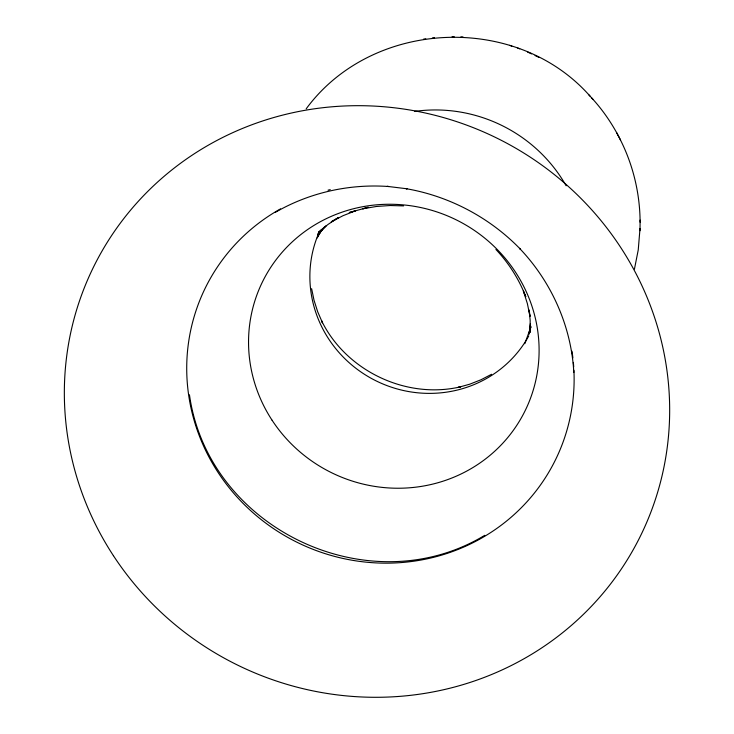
<?xml version="1.0" encoding="UTF-8"?>
<svg xmlns="http://www.w3.org/2000/svg" width="734" height="734" viewBox="0 0 734 734"><rect width="100%" height="100%" fill="white"/><g stroke="black" fill="none" stroke-linecap="round" stroke-linejoin="round"><path stroke-width="1.1" d="M634.451 269.075L638.241 249.927L640.011 228.467M640.103 222.182C639.965 192.244 632.479 162.333 618.358 135.928M640.002 230.705L640.112 220.081M530.361 325.777L530.168 332.309L530.159 320.308L529.131 310.308M530.352 323.639L529.352 333.731L530.59 325.933M530.526 325.795L528.865 334.154L530.939 326.731L524.828 343.696M317.235 237.935L321.07 230.54M321.474 229.678L317.602 236.614L322.896 228.485M321.52 230.256L317.593 235.623L324.63 226.861L317.675 234.366L325.969 225.98L318.391 232.339L327.997 224.448L338.521 217.503L331.236 221.806L343.026 215.695L355.439 210.823L349.237 212.557L368.266 207.263L362.724 208.814L376.423 206.474L390.121 205.52L403.608 205.896M306.179 108.843C372.055 19.112 516.369 12.542 590.035 96.126M275.351 212.346C309.409 192.583 349.347 183.693 388.58 186.519L387.231 186.363L407.15 188.803L406.122 188.684C449.401 196.134 489.945 217.659 520.452 249.248L519.544 248.349C551.418 281.718 571.346 326.281 573.814 372.45M491.578 374.276L480.898 379.808L469.668 384.221L458.053 387.442L460.548 386.827C406.15 399.571 345.833 370.771 321.455 320.519L322.501 322.813L317.666 311.702L314.024 300.261L311.62 288.664M484.77 535.315C369.138 605.247 208.254 528.59 189.455 394.819M423.591 39.113L425.757 38.829M432.372 37.948L434.491 37.673M452.071 36.7L454.263 36.746M460.879 36.884L462.998 36.939M509.69 45.334L511.8 46.077M517.736 48.123L519.718 48.82M527.48 51.986L531.535 53.894M535.068 55.555L538.82 57.325M591.54 97.778C603.155 110.348 612.835 124.679 620.487 139.983M588.448 94.411L592.87 99.218M495.927 249.477C508.827 263.139 519.039 279.232 525.792 296.784L523.351 290.93L527.361 303.573L530.021 316.372L529.186 310.152M616.505 132.432L618.267 135.799M414.517 111.43A146.277 140.956 25.9 0 1 566.125 185.766M573.905 370.303A195.042 187.941 25.9 0 1 421.27 559.987A195.042 187.941 25.9 0 1 200.327 438.4A195.042 187.941 25.9 0 1 280.553 208.86M328.025 190.17A195.042 187.941 25.9 0 1 330.245 189.638M571.979 351.201A195.042 187.941 25.9 0 1 572.887 357.926M573.355 362.422A195.042 187.941 25.9 0 1 573.713 366.927M528.764 335.924A117.027 112.77 25.9 0 1 377.68 381.643A117.027 112.77 25.9 0 1 317.804 235.486M113.403 555.666A304.748 293.664 25.9 0 0 636.873 543.032A304.748 293.664 25.9 0 0 350.733 105.769A304.748 293.664 25.9 0 0 113.403 555.666M272.094 420.252A146.277 140.956 25.9 0 0 523.36 414.187A146.277 140.956 25.9 0 0 386.011 204.3A146.277 140.956 25.9 0 0 272.094 420.252"/></g></svg>
